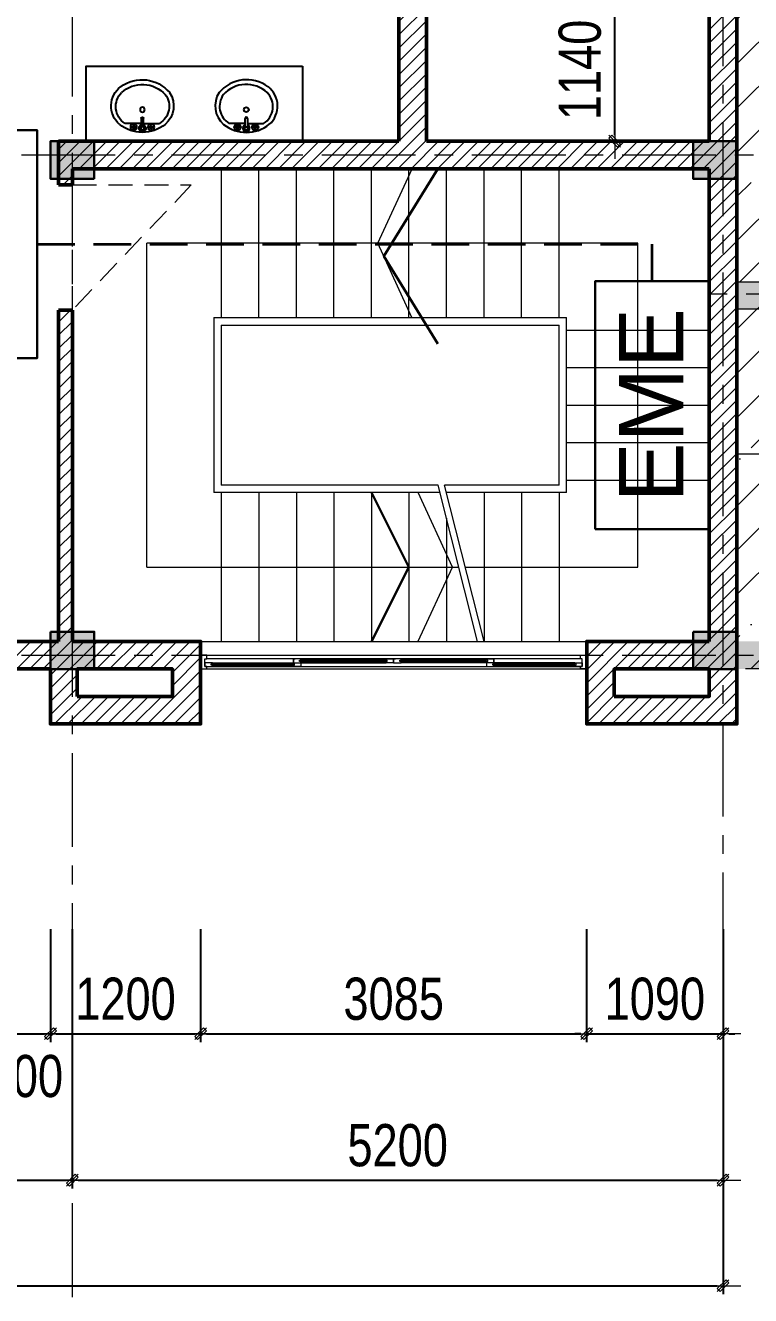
# Model space of a CAD drawing. Header units: millimetres. Extents: x 1109421 to 1726579, y -247837 to 144927.
# Drawn here: x 1679529 to 1685324, y -176533 to -166377 of the extents above; entities that cross this region are included whole.
import ezdxf

# ---------------------------------------------------------------- set-up
doc = ezdxf.new("R2010")
doc.units = ezdxf.units.MM
doc.header["$LTSCALE"] = 600
doc.header["$MEASUREMENT"] = 0
for name, pattern in [('00_Hidden', [2.4, 1.6, -0.8]), ('CENTER', [2, 1.25, -0.25, 0.25, -0.25]), ('DASHED', [0.75, 0.5, -0.25])]:
    doc.linetypes.add(name, pattern=pattern)
doc.layers.get('0').update_dxf_attribs({"lineweight": 0})
doc.layers.get('Defpoints').update_dxf_attribs({"lineweight": 0})
for name, color, linetype, lineweight in [('0.15_Cua', 144, 'Continuous', 15), ('cat1', 30, 'Continuous', 50), ('cat2', 22, 'Continuous', 30), ('dim', 144, 'Continuous', 13), ('EG Net thay', 7, 'Continuous', 25), ('hatch1', 136, 'Continuous', 9), ('LC Dim', 8, 'Continuous', 18), ('LC Khac', 4, 'Continuous', 9), ('Noi that', 35, 'Continuous', 9), ('PCCC - EXIT - THIET BI', 5, 'Continuous', 30), ('PCCC-ATTOMAT', 3, 'Continuous', 30), ('PCCC-BAO CHAY - DAY', 3, 'DASHED', 35), ('thay1', 63, 'Continuous', 18), ('truc', 76, 'CENTER', 9)]:
    doc.layers.add(name, color=color, linetype=linetype, lineweight=lineweight)
doc.layers.add('MANH', color=147, linetype='Continuous')
doc.styles.add('chu theo TCVN', font='arial.ttf')
doc.styles.add('HOATBIF', font='hoatbif.shx', dxfattribs={"width": 0.8})
doc.dimstyles.new('1-135', dxfattribs={"dimscale": 135, "dimtxt": 2.5, "dimasz": 0.35, "dimexe": 0.5, "dimexo": 0, "dimgap": 0.8, "dimtad": 1, "dimdec": 0, "dimzin": 0, "dimdsep": 46, "dimtxsty": 'HOATBIF', "dimblk1": 'DOT', "dimblk2": 'DOT', "dimsah": 1, "dimcen": -1, "dimdle": 1, "dimclrd": 256, "dimclre": 256, "dimclrt": 4, "dimadec": 3, "dimazin": 2, "dimtfac": 0.333333, "dimtdec": 0, "dimtix": 1, "dimtmove": 2, "dimatfit": 3, "dimldrblk": 'DOT', "dimfxl": 1, "dimtvp": 0.833333, "dimtolj": 1, "dimtzin": 0, "dimarcsym": 0})

# ---------------------------------------------------------------- blocks, each defined once
blk = doc.blocks.new('t 2')
at = {"layer": 'LC Khac'}
for points in [[(-3380, -13058), (-3600, -13058), (-3600, -12838), (-3380, -12838)], [(-3380, -15934), (-3600, -15934), (-3600, -15714), (-3380, -15714)]]:
    blk.add_hatch(color=256, dxfattribs=at).paths.add_polyline_path(points)
at = {"layer": 'LC Khac', "ltscale": 5}
for points in [[(-3600, -12838), (-3380, -12838), (-3380, -9544), (-3600, -9544)], [(-3600, -13058), (-3600, -14214), (-3380, -14214), (-3380, -13058)]]:
    blk.add_lwpolyline(points, close=True, dxfattribs=at)
at = {"layer": 'truc'}
for p, q in [((2023, -12938), (-3881, -12938)), ((2019, -15934), (-3600, -15934))]:
    blk.add_line(p, q, dxfattribs=at)
blk = doc.blocks.new('CSDS')
at = {"layer": 'MANH'}
for p, q in [((-0.08, -0.72), (-1.37, -0.72)), ((-0.83, -0.4), (-0.77, -0.4)), ((-0.83, -0.44), (-0.77, -0.44)), ((-0.71, -0.33), (-0.71, -0.28)), ((-0.71, -0.55), (-0.71, -0.5)), ((-0.67, -0.28), (-0.67, -0.33)), ((-0.67, -0.5), (-0.67, -0.55)), ((-0.6, -0.4), (-0.55, -0.4)), ((-0.6, -0.44), (-0.55, -0.44)), ((-0.08, -1.12), (-0.08, -0.5)), ((0.1, -0.5), (0.1, -1.12)), ((0.1, -0.72), (1.38, -0.72)), ((0.57, -0.4), (0.63, -0.4)), ((0.57, -0.44), (0.63, -0.44)), ((0.69, -0.33), (0.69, -0.28)), ((0.69, -0.55), (0.69, -0.5)), ((0.73, -0.28), (0.73, -0.33)), ((0.73, -0.5), (0.73, -0.55)), ((0.8, -0.4), (0.85, -0.4)), ((0.8, -0.44), (0.85, -0.44))]:
    blk.add_line(p, q, dxfattribs=at)
for centre, major_axis, start_param, end_param in [((0.01, -2.93), (2.07, 2.07), 0.111462, 1.463911), ((-0.54, -2.11), (1.38, 1.38), 1.512976, 3.273685), ((-0.5, -2.07), (-1.14, 1.14), -0.214848, 1.559642), ((-0.69, -0.42), (0.186, 0.186), 5.497787, 11.780972), ((-0.86, -0.42), (0.0309, 0.0309), 5.497787, 11.780972), ((-0.69, -0.42), (0.0619, 0.0619), 5.497787, 11.780972), ((-0.69, -0.42), (-0.0464, 0.0464), 3.926991, 10.210176), ((-0.69, -0.24), (-0.0309, 0.0309), 3.926991, 10.210176), ((-0.69, -0.59), (-0.0309, 0.0309), 3.926991, 10.210176), ((-0.51, -0.42), (0.0309, 0.0309), 5.497787, 11.780972), ((0.01, -0.34), (0.191, 0.191), 4.257288, 9.879879), ((0.01, -0.34), (0.131, 0.131), 4.416969, 9.720198), ((0.01, -0.33), (0.0928, 0.0928), 5.497787, 11.780972), ((0.71, -0.42), (0.186, 0.186), 5.497787, 11.780972), ((0.54, -0.42), (0.0309, 0.0309), 5.497787, 11.780972), ((0.71, -0.42), (0.0619, 0.0619), 5.497787, 11.780972), ((0.71, -0.42), (-0.0464, 0.0464), 3.926991, 10.210176), ((0.71, -0.24), (-0.0309, 0.0309), 3.926991, 10.210176), ((0.71, -0.59), (-0.0309, 0.0309), 3.926991, 10.210176), ((0.89, -0.42), (0.0309, 0.0309), 5.497787, 11.780972), ((0.55, -2.08), (1.13, 1.13), 4.862989, 6.520348), ((0.55, -2.12), (1.38, 1.38), 4.922045, 6.353974), ((0.01, -1.82), (0.134, 0.134), 5.497787, 11.780972), ((0.01, -1.12), (0.0619, 0.0619), 2.356282, 5.4977), ((0.01, -1.38), (1.74, 1.74), 3.187795, 4.763099), ((-0.02, -1.33), (-2.04, 2.04), 1.723621, 3.229353)]:
    blk.add_ellipse(centre, major_axis=major_axis, ratio=1, start_param=start_param, end_param=end_param, dxfattribs=at)
blk = doc.blocks.new('DOT')
at = {"layer": 'dim'}
for p, q in [((-3, 0), (3, 0)), ((-1, -1), (1, 1))]:
    blk.add_line(p, q, dxfattribs=at)
blk.add_lwpolyline([(0.5, 1), (-1, -0.5), (-0.5, -1), (1, 0.5)], close=True, dxfattribs=at)
blk = doc.blocks.new('*D1822')
at = {"layer": 'Defpoints', "color": 0, "transparency": 16777216}
for p in [(1673904, -173603), (1679904, -173603), (1679904, -175610)]:
    blk.add_point(p, dxfattribs=at)
at = {"layer": 'dim', "lineweight": -2, "transparency": 16777216}
for p, q in [((1673904, -173603), (1673904, -175677)), ((1679904, -173603), (1679904, -175677)), ((1673951, -175610), (1679857, -175610))]:
    blk.add_line(p, q, dxfattribs=at)
at = {"layer": 'dim', "lineweight": -2, "transparency": 16777216, "xscale": 47.25, "yscale": 47.25, "zscale": 47.25, "rotation": 180}
blk.add_blockref('DOT', (1673904, -175610), dxfattribs=at)
at = {"layer": 'dim', "lineweight": -2, "transparency": 16777216, "xscale": 47.25, "yscale": 47.25, "zscale": 47.25}
blk.add_blockref('DOT', (1679904, -175610), dxfattribs=at)
at = {"layer": 'dim', "color": 4, "transparency": 16777216, "insert": (1676904, -175333), "char_height": 337.5, "attachment_point": 5, "style": 'HOATBIF'}
blk.add_mtext('\\A1;6000', dxfattribs=at)
blk = doc.blocks.new('_Dot')
at = {"color": 0, "linetype": 'ByBlock', "lineweight": -2}
blk.add_line((-0.5, 0), (-1, 0), dxfattribs=at)
at = {"color": 0, "linetype": 'ByBlock', "const_width": 0.5}
blk.add_lwpolyline([(-0.25, 0, 1), (0.25, 0, 1)], format="xyb", close=True, dxfattribs=at)
blk = doc.blocks.new('*D1823')
at = {"layer": 'Defpoints', "color": 0, "transparency": 16777216}
for p in [(1679904, -173603), (1685104, -173603), (1685104, -175610)]:
    blk.add_point(p, dxfattribs=at)
at = {"layer": 'dim', "lineweight": -2, "transparency": 16777216}
for p, q in [((1679904, -173603), (1679904, -175677)), ((1685104, -173603), (1685104, -175677)), ((1679951, -175610), (1685057, -175610))]:
    blk.add_line(p, q, dxfattribs=at)
at = {"layer": 'dim', "lineweight": -2, "transparency": 16777216, "xscale": 47.25, "yscale": 47.25, "zscale": 47.25, "rotation": 180}
blk.add_blockref('DOT', (1679904, -175610), dxfattribs=at)
at = {"layer": 'dim', "lineweight": -2, "transparency": 16777216, "xscale": 47.25, "yscale": 47.25, "zscale": 47.25}
blk.add_blockref('DOT', (1685104, -175610), dxfattribs=at)
at = {"layer": 'dim', "color": 4, "transparency": 16777216, "insert": (1682504, -175333), "char_height": 337.5, "attachment_point": 5, "style": 'HOATBIF'}
blk.add_mtext('\\A1;5200', dxfattribs=at)
blk = doc.blocks.new('*D1807')
at = {"layer": 'Defpoints', "color": 0, "transparency": 16777216}
for p in [(1679329, -173603), (1679729, -173603), (1679729, -174439)]:
    blk.add_point(p, dxfattribs=at)
at = {"layer": 'dim', "lineweight": -2, "transparency": 16777216}
for p, q in [((1679329, -173603), (1679329, -174507)), ((1679729, -173603), (1679729, -174507)), ((1679376, -174439), (1679682, -174439))]:
    blk.add_line(p, q, dxfattribs=at)
at = {"layer": 'dim', "lineweight": -2, "transparency": 16777216, "xscale": 47.25, "yscale": 47.25, "zscale": 47.25, "rotation": 180}
blk.add_blockref('DOT', (1679329, -174439), dxfattribs=at)
at = {"layer": 'dim', "lineweight": -2, "transparency": 16777216, "xscale": 47.25, "yscale": 47.25, "zscale": 47.25}
blk.add_blockref('DOT', (1679729, -174439), dxfattribs=at)
at = {"layer": 'dim', "color": 4, "transparency": 16777216, "insert": (1679529, -174780), "char_height": 337.5, "attachment_point": 5, "style": 'HOATBIF'}
blk.add_mtext('\\A1;400', dxfattribs=at)
blk = doc.blocks.new('*D1808')
at = {"layer": 'Defpoints', "color": 0, "transparency": 16777216}
for p in [(1679729, -173603), (1680929, -173603), (1680929, -174439)]:
    blk.add_point(p, dxfattribs=at)
at = {"layer": 'dim', "lineweight": -2, "transparency": 16777216}
for p, q in [((1679729, -173603), (1679729, -174507)), ((1680929, -173603), (1680929, -174507)), ((1679776, -174439), (1680882, -174439))]:
    blk.add_line(p, q, dxfattribs=at)
at = {"layer": 'dim', "lineweight": -2, "transparency": 16777216, "xscale": 47.25, "yscale": 47.25, "zscale": 47.25, "rotation": 180}
blk.add_blockref('DOT', (1679729, -174439), dxfattribs=at)
at = {"layer": 'dim', "lineweight": -2, "transparency": 16777216, "xscale": 47.25, "yscale": 47.25, "zscale": 47.25}
blk.add_blockref('DOT', (1680929, -174439), dxfattribs=at)
at = {"layer": 'dim', "color": 4, "transparency": 16777216, "insert": (1680329, -174162), "char_height": 337.5, "attachment_point": 5, "style": 'HOATBIF'}
blk.add_mtext('\\A1;1200', dxfattribs=at)
blk = doc.blocks.new('*D1809')
at = {"layer": 'Defpoints', "color": 0, "transparency": 16777216}
for p in [(1680929, -173603), (1684014, -173603), (1684014, -174439)]:
    blk.add_point(p, dxfattribs=at)
at = {"layer": 'dim', "lineweight": -2, "transparency": 16777216}
for p, q in [((1680929, -173603), (1680929, -174507)), ((1684014, -173603), (1684014, -174507)), ((1680976, -174439), (1683967, -174439))]:
    blk.add_line(p, q, dxfattribs=at)
at = {"layer": 'dim', "lineweight": -2, "transparency": 16777216, "xscale": 47.25, "yscale": 47.25, "zscale": 47.25, "rotation": 180}
blk.add_blockref('DOT', (1680929, -174439), dxfattribs=at)
at = {"layer": 'dim', "lineweight": -2, "transparency": 16777216, "xscale": 47.25, "yscale": 47.25, "zscale": 47.25}
blk.add_blockref('DOT', (1684014, -174439), dxfattribs=at)
at = {"layer": 'dim', "color": 4, "transparency": 16777216, "insert": (1682472, -174162), "char_height": 337.5, "attachment_point": 5, "style": 'HOATBIF'}
blk.add_mtext('\\A1;3085', dxfattribs=at)
blk = doc.blocks.new('*D1810')
at = {"layer": 'Defpoints', "color": 0, "transparency": 16777216}
for p in [(1684014, -173603), (1685104, -173603), (1685104, -174439)]:
    blk.add_point(p, dxfattribs=at)
at = {"layer": 'dim', "lineweight": -2, "transparency": 16777216}
for p, q in [((1684014, -173603), (1684014, -174507)), ((1685104, -173603), (1685104, -174507)), ((1683967, -174439), (1683920, -174439)), ((1684014, -174439), (1685104, -174439)), ((1685151, -174439), (1685199, -174439))]:
    blk.add_line(p, q, dxfattribs=at)
at = {"layer": 'dim', "lineweight": -2, "transparency": 16777216, "xscale": 47.25, "yscale": 47.25, "zscale": 47.25}
blk.add_blockref('DOT', (1684014, -174439), dxfattribs=at)
at = {"layer": 'dim', "lineweight": -2, "transparency": 16777216, "xscale": 47.25, "yscale": 47.25, "zscale": 47.25, "rotation": 180}
blk.add_blockref('DOT', (1685104, -174439), dxfattribs=at)
at = {"layer": 'dim', "color": 4, "transparency": 16777216, "insert": (1684559, -174162), "char_height": 337.5, "attachment_point": 5, "style": 'HOATBIF'}
blk.add_mtext('\\A1;1090', dxfattribs=at)
blk = doc.blocks.new('*D1811')
at = {"layer": 'Defpoints', "color": 0, "transparency": 16777216}
for p in [(1643304, -173603), (1685104, -173603), (1685104, -176454)]:
    blk.add_point(p, dxfattribs=at)
at = {"layer": 'dim', "lineweight": -2, "transparency": 16777216}
for p, q in [((1643304, -173603), (1643304, -176522)), ((1685104, -173603), (1685104, -176522)), ((1643351, -176454), (1685057, -176454))]:
    blk.add_line(p, q, dxfattribs=at)
at = {"layer": 'dim', "lineweight": -2, "transparency": 16777216, "xscale": 47.25, "yscale": 47.25, "zscale": 47.25, "rotation": 180}
blk.add_blockref('DOT', (1643304, -176454), dxfattribs=at)
at = {"layer": 'dim', "lineweight": -2, "transparency": 16777216, "xscale": 47.25, "yscale": 47.25, "zscale": 47.25}
blk.add_blockref('DOT', (1685104, -176454), dxfattribs=at)
at = {"layer": 'dim', "color": 4, "transparency": 16777216, "insert": (1665340, -176177), "char_height": 337.5, "attachment_point": 5, "style": 'HOATBIF'}
blk.add_mtext('\\A1;41800', dxfattribs=at)
blk = doc.blocks.new('*U597')
for p, q in [((50, 0), (3035, 0)), ((95, -20), (741, -20)), ((801, -50), (1482, -50)), ((801, -80), (1482, -80)), ((2284, -50), (1602, -50)), ((2284, -80), (1602, -80)), ((2990, -20), (2344, -20)), ((2990, -50), (2344, -50)), ((50, -110), (3035, -110))]:
    blk.add_line(p, q)
at = {"color": 8, "lineweight": 5}
for p, q in [((50, -20), (3035, -20)), ((3035, -80), (50, -80)), ((95, -30), (741, -30)), ((95, -40), (741, -40)), ((95, -50), (741, -50)), ((801, -60), (1482, -60)), ((801, -70), (1482, -70)), ((2284, -60), (1602, -60)), ((2284, -70), (1602, -70)), ((2990, -30), (2344, -30)), ((2990, -40), (2344, -40))]:
    blk.add_line(p, q, dxfattribs=at)
for points in [[(50, -20), (35, -20), (35, -80), (50, -80), (50, -110), (0, -110), (0, 0), (0, 0), (0, 0), (50, 0), (50, -20), (35, -20)], [(3035, -20), (3050, -20), (3050, -80), (3035, -80), (3035, -110), (3085, -110), (3085, 0), (3085, 0), (3085, 0), (3035, 0), (3035, -20), (3050, -20)], [(95, -40), (95, -50), (35, -50), (35, -20), (95, -20), (95, -30), (85, -30), (85, -40), (95, -40)], [(741, -40), (741, -50), (801, -50), (801, -20), (741, -20), (741, -30), (751, -30), (751, -40), (741, -40)], [(801, -70), (801, -80), (741, -80), (741, -50), (801, -50), (801, -60), (791, -60), (791, -70), (801, -70)], [(741, -50), (741, -80), (756, -80)], [(1482, -70), (1482, -80), (1542, -80), (1542, -50), (1482, -50), (1482, -60), (1492, -60), (1492, -70), (1482, -70)], [(1542, -50), (1542, -80), (1527, -80)], [(1542, -50), (1542, -80), (1557, -80)], [(1602, -70), (1602, -80), (1542, -80), (1542, -50), (1602, -50), (1602, -60), (1592, -60), (1592, -70), (1602, -70)], [(2344, -40), (2344, -50), (2284, -50), (2284, -20), (2344, -20), (2344, -30), (2334, -30), (2334, -40), (2344, -40)], [(2284, -70), (2284, -80), (2344, -80), (2344, -50), (2284, -50), (2284, -60), (2294, -60), (2294, -70), (2284, -70)], [(2344, -50), (2344, -80), (2329, -80)], [(2990, -40), (2990, -50), (3050, -50), (3050, -20), (2990, -20), (2990, -30), (3000, -30), (3000, -40), (2990, -40)]]:
    blk.add_lwpolyline(points)
for centre, start, end in [((94, -32), 14.2151, 83.5658), ((94, -38), 276.4342, 345.7849), ((742, -32), 96.4342, 165.7849), ((742, -38), 194.2151, 263.5658), ((800, -62), 14.2151, 83.5658), ((800, -68), 276.4342, 345.7849), ((1483, -62), 96.4342, 165.7849), ((1483, -68), 194.2151, 263.5658), ((1602, -62), 14.2151, 83.5658), ((1602, -68), 276.4342, 345.7849), ((2285, -62), 96.4342, 165.7849), ((2285, -68), 194.2151, 263.5658), ((2343, -32), 14.2151, 83.5658), ((2343, -38), 276.4342, 345.7849), ((2991, -32), 96.4342, 165.7849), ((2991, -38), 194.2151, 263.5658)]:
    blk.add_arc(centre, 8.25, start, end, dxfattribs=at)
blk = doc.blocks.new('*D1878')
at = {"layer": 'Defpoints', "color": 0, "transparency": 16777216}
for p in [(1683706, -166163), (1684238, -166163), (1683706, -167303)]:
    blk.add_point(p, dxfattribs=at)
at = {"layer": 'dim', "lineweight": -2, "transparency": 16777216}
for p, q in [((1683706, -166163), (1684305, -166163)), ((1684238, -167255), (1684238, -166210)), ((1683706, -167303), (1684305, -167303))]:
    blk.add_line(p, q, dxfattribs=at)
at = {"layer": 'dim', "lineweight": -2, "transparency": 16777216, "xscale": 47.25, "yscale": 47.25, "zscale": 47.25}
for p, rotation in [((1684238, -166163), 90), ((1684238, -167303), 270)]:
    blk.add_blockref('DOT', p, dxfattribs=dict(at, rotation=rotation))
at = {"layer": 'dim', "color": 4, "transparency": 16777216, "insert": (1683961, -166733), "char_height": 337.5, "attachment_point": 5, "rotation": 90, "style": 'HOATBIF'}
blk.add_mtext('\\A1;1140', dxfattribs=at)
blk = doc.blocks.new('COT BT')
at = {"layer": 'cat2', "ltscale": 2}
h = blk.add_hatch(color=256, dxfattribs=at)
h.dxf.hatch_style = 1
h.paths.add_polyline_path([(240, 190), (-110, 190), (-110, -110), (240, -110)])
blk.add_lwpolyline([(-110, 190), (240, 190), (240, -110), (-110, -110)], close=True, dxfattribs=at)

msp = doc.modelspace()

# ---------------------------------------------------------------- hatches: boundary and pattern name
at = {"layer": 'hatch1'}
h = msp.add_hatch(dxfattribs=at)
h.set_pattern_fill('ANSI35', color=256, scale=2000)
h.set_pattern_definition([(45, (-404792.06, -214567.04), (-353.55339, 353.55339), []), (45, (-404438.5, -214567.04), (-353.55339, 353.55339), [625, -125, 0, -125])])
h.paths.add_polyline_path([(1687776, -157225.7), (1685214.2, -157225.7), (1685214.2, -171522.7), (1687776, -171522.7)])
h.paths.add_polyline_path([(1685647.4, -164631.6), (1687335, -164631.6), (1687335, -163908.4), (1685647.4, -163908.4)], flags=24)
h.paths.add_polyline_path([(1685249.3, -164112), (1687756.6, -164112), (1687756.6, -163380.6), (1685249.3, -163380.6)], flags=24)
h = msp.add_hatch(dxfattribs=at)
h.set_pattern_fill('ANSI31', color=256, scale=600)
h.set_pattern_definition([(45, (-379140.31, -175305.75), (-53.0330086, 53.0330086), [])])
h.paths.add_polyline_path([(1644074.2, -171522.7), (1644474.2, -171522.7), (1644474.2, -171302.7), (1644074.2, -171302.7), (1643414.2, -171302.7), (1643414.2, -167012.7), (1643194.2, -167012.7), (1643194.2, -171522.7), (1643194.2, -171742.7), (1644074.2, -171742.7)], flags=17)
h.paths.add_polyline_path([(1649744.2, -171522.7), (1650144.2, -171522.7), (1650144.2, -171302.7), (1649744.2, -171302.7), (1648864.2, -171302.7), (1648464.2, -171302.7), (1648464.2, -171522.7), (1648864.2, -171522.7), (1648864.2, -171742.7), (1649744.2, -171742.7)], flags=17)
h.paths.add_polyline_path([(1656144.2, -171302.7), (1655744.2, -171302.7), (1654864.2, -171302.7), (1654464.2, -171302.7), (1654464.2, -171522.7), (1654864.2, -171522.7), (1654864.2, -171742.7), (1655744.2, -171742.7), (1655744.2, -171522.7), (1656144.2, -171522.7)], flags=17)
h.paths.add_polyline_path([(1660464.2, -171302.7), (1660134.2, -171302.7), (1660134.2, -167302.7), (1659914.2, -167302.7), (1659914.2, -171302.7), (1659584.2, -171302.7), (1659184.2, -171302.7), (1659184.2, -171522.7), (1659584.2, -171522.7), (1659584.2, -171742.7), (1660464.2, -171742.7), (1660464.2, -171522.7)], flags=17)
h.paths.add_polyline_path([(1663144.2, -171302.7), (1662264.2, -171302.7), (1662264.2, -171522.7), (1662264.2, -171742.7), (1663144.2, -171742.7)], flags=17)
h.paths.add_polyline_path([(1668744.2, -171302.7), (1668344.2, -171302.7), (1667464.2, -171302.7), (1667464.2, -171522.7), (1667464.2, -171742.7), (1668344.2, -171742.7), (1668344.2, -171522.7), (1668744.2, -171522.7)], flags=17)
h.paths.add_polyline_path([(1674744.2, -171302.7), (1674344.2, -171302.7), (1673464.2, -171302.7), (1673064.2, -171302.7), (1673064.2, -171522.7), (1673464.2, -171522.7), (1673464.2, -171742.7), (1674344.2, -171742.7), (1674344.2, -171522.7), (1674744.2, -171522.7)], flags=17)
h.paths.add_polyline_path([(1680929.2, -171302.7), (1679904.2, -171302.7), (1679904.2, -168652.7), (1679794.2, -168652.7), (1679794.2, -171302.7), (1679329.2, -171302.7), (1679329.2, -171522.7), (1679729.2, -171522.7), (1679729.2, -171962.7), (1680929.2, -171962.7)])
h.paths.add_polyline_path([(1680703.7, -171522.7), (1680703.7, -171742.7), (1679943.7, -171742.7), (1679943.7, -171522.7)], flags=16)
h.paths.add_polyline_path([(1682734.2, -166162.7), (1682514.2, -166162.7), (1682514.2, -167302.7), (1679794.2, -167302.7), (1679794.2, -167652.7), (1679904.2, -167652.7), (1679904.2, -167522.7), (1684994.2, -167522.7), (1684994.2, -171302.7), (1684014.2, -171302.7), (1684014.2, -171962.7), (1685214.2, -171962.7), (1685214.2, -171302.7), (1685214.2, -159302.7), (1643194.2, -159302.7), (1643194.2, -164812.7), (1643414.2, -164812.7), (1643414.2, -164522.7), (1644904.2, -164522.7), (1644904.2, -164412.7), (1643414.2, -164412.7), (1643414.2, -159522.7), (1647289.2, -159522.7), (1647289.2, -164412.7), (1646204.2, -164412.7), (1646204.2, -164522.7), (1647289.2, -164522.7), (1647399.2, -164522.7), (1649589.2, -164522.7), (1649589.2, -164412.7), (1647399.2, -164412.7), (1647399.2, -159522.7), (1651209.2, -159522.7), (1651209.2, -164412.7), (1650889.2, -164412.7), (1650889.2, -164522.7), (1651209.2, -164522.7), (1651319.2, -164522.7), (1652929.2, -164522.7), (1652929.2, -164412.7), (1651319.2, -164412.7), (1651319.2, -159522.7), (1655194.2, -159522.7), (1655194.2, -164412.7), (1654229.2, -164412.7), (1654229.2, -164522.7), (1658694.2, -164522.7), (1658694.2, -164412.7), (1655414.2, -164412.7), (1655414.2, -159522.7), (1659914.2, -159522.7), (1659914.2, -164412.7), (1659694.2, -164412.7), (1659694.2, -164522.7), (1660536, -164522.7), (1660756, -164302.7), (1660134.2, -164302.7), (1660134.2, -159522.7), (1662594.2, -159522.7), (1662594.2, -164302.7), (1661916, -164302.7), (1662136, -164522.7), (1662814.2, -164522.7), (1665024.2, -164522.7), (1665024.2, -164412.7), (1662814.2, -164412.7), (1662814.2, -159522.7), (1667794.2, -159522.7), (1667794.2, -164412.7), (1666324.2, -164412.7), (1666324.2, -164522.7), (1669624.2, -164522.7), (1669624.2, -164412.7), (1668014.2, -164412.7), (1668014.2, -159522.7), (1672414.2, -159522.7), (1672414.2, -164412.7), (1670924.2, -164412.7), (1670924.2, -164522.7), (1674124.2, -164522.7), (1674124.2, -164412.7), (1672524.2, -164412.7), (1672524.2, -159522.7), (1677074.2, -159522.7), (1677074.2, -164412.7), (1675424.2, -164412.7), (1675424.2, -164522.7), (1677074.2, -164522.7), (1678674.2, -164522.7), (1678674.2, -164302.7), (1677294.2, -164302.7), (1677294.2, -159522.7), (1679794.2, -159522.7), (1679794.2, -164302.7), (1679574.2, -164302.7), (1679574.2, -164522.7), (1680234.2, -164522.7), (1680234.2, -164302.7), (1680014.2, -164302.7), (1680014.2, -159522.7), (1682514.2, -159522.7), (1682514.2, -164302.7), (1681134.2, -164302.7), (1681134.2, -164522.7), (1682514.2, -164522.7), (1682514.2, -165262.7), (1682734.2, -165262.7), (1682734.2, -159522.7), (1684994.2, -159522.7), (1684994.2, -167302.7), (1682734.2, -167302.7)])
h.paths.add_polyline_path([(1684234.2, -171522.7), (1684994.2, -171522.7), (1684994.2, -171742.7), (1684234.2, -171742.7)], flags=16)

# ---------------------------------------------------------------- linework, layer by layer
at = {"layer": 'cat1'}
for p, q in [((1685214.2, -159302.7), (1685214.2, -171302.7)), ((1684994.2, -167302.7), (1684994.2, -159522.7)), ((1682514.2, -167302.7), (1682514.2, -166162.7)), ((1682734.2, -167302.7), (1682734.2, -166162.7)), ((1679794.2, -167302.7), (1682514.2, -167302.7)), ((1679794.2, -167302.7), (1679794.2, -167652.7)), ((1682734.2, -167302.7), (1684994.2, -167302.7)), ((1679904.2, -167522.7), (1684994.2, -167522.7)), ((1679904.2, -167522.7), (1679904.2, -167652.7)), ((1684994.2, -171302.7), (1684994.2, -167522.7)), ((1679794.2, -167652.7), (1679904.2, -167652.7)), ((1679794.2, -168652.7), (1679794.2, -171302.7)), ((1679794.2, -168652.7), (1679904.2, -168652.7)), ((1679904.2, -168652.7), (1679904.2, -171302.7))]:
    msp.add_line(p, q, dxfattribs=at)
for points in [[(1679904.2, -171302.7), (1680929.2, -171302.7), (1680929.2, -171962.7), (1679729.2, -171962.7), (1679729.2, -171522.7), (1679329.2, -171522.7), (1679329.2, -171302.7), (1679794.2, -171302.7)], [(1684994.2, -171302.7), (1684014.2, -171302.7), (1684014.2, -171962.7), (1685214.2, -171962.7), (1685214.2, -171302.7)]]:
    msp.add_lwpolyline(points, dxfattribs=at)
for points in [[(1679943.7, -171742.7), (1680703.7, -171742.7), (1680703.7, -171522.7), (1679943.7, -171522.7)], [(1684234.2, -171742.7), (1684994.2, -171742.7), (1684994.2, -171522.7), (1684234.2, -171522.7)]]:
    msp.add_lwpolyline(points, close=True, dxfattribs=at)
at = {"layer": 'cat2'}
for p in [(1682825.2, -167522.7), (1682825.2, -168922.7)]:
    msp.add_line(p, (1682394.2, -168222.7), dxfattribs=at)
msp.add_lwpolyline([(1682294.2, -170112.7), (1682594.2, -170707.7), (1682294.2, -171302.7)], dxfattribs=at)
at = {"layer": 'EG Net thay', "ltscale": 250}
msp.add_lwpolyline([(1681744.2, -166702.7), (1681744.2, -167302.7), (1680014.2, -167302.7), (1680014.2, -166702.7), (1680569.2, -166702.7)], close=True, dxfattribs=at)
at = {"layer": 'hatch1'}
for points in [[(1682618.2, -168712.7), (1682344.2, -168119), (1682619.4, -167522.7)], [(1682668.6, -171301.5), (1682942.6, -170707.7), (1682667.4, -170111.5)]]:
    msp.add_lwpolyline(points, dxfattribs=at)
at = {"layer": 'LC Dim'}
for p, q in [((1684424.2, -168117.7), (1680499.2, -168117.7)), ((1680499.2, -170707.7), (1680499.2, -168117.7)), ((1684424.2, -170707.7), (1684424.2, -168117.7)), ((1683142.6, -171302.7), (1682827.5, -170052.7)), ((1683194.2, -171302.7), (1682879.1, -170052.7)), ((1680499.2, -170707.7), (1682992.6, -170707.7)), ((1683044.2, -170707.7), (1684424.2, -170707.7))]:
    msp.add_line(p, q, dxfattribs=at)
at = {"layer": 'Noi that', "linetype": '00_Hidden', "ltscale": 0.2}
for p, q in [((1679904.2, -168652.7), (1679904.2, -167652.7)), ((1679904.2, -167652.7), (1680854.2, -167652.7)), ((1680854.2, -167652.7), (1679904.2, -168652.7))]:
    msp.add_line(p, q, dxfattribs=at)
at = {"layer": 'PCCC - EXIT - THIET BI', "ltscale": 0.2}
for p, q in [((1684994.2, -168421.5), (1684083, -168421.5)), ((1684083, -168421.5), (1684083, -170404)), ((1684994.2, -170404), (1684994.2, -168421.5))]:
    msp.add_line(p, q, dxfattribs=at)
msp.add_lwpolyline([(1684083, -170404), (1684994.2, -170404), (1684994.2, -168421.5), (1684083, -168421.5)], close=True, dxfattribs=at)
at = {"layer": 'PCCC-ATTOMAT'}
msp.add_lwpolyline([(1678713.2, -169037.5), (1679624.4, -169037.5), (1679624.4, -167215), (1678713.2, -167215)], close=True, dxfattribs=at)
at = {"layer": 'PCCC-BAO CHAY - DAY'}
for points in [[(1679624.4, -168126.3), (1684538.6, -168126.3)], [(1684538.6, -168421.5), (1684538.6, -168126.3)]]:
    msp.add_lwpolyline(points, dxfattribs=at)
at = {"layer": 'thay1'}
for p, q in [((1681094.2, -167522.7), (1681094.2, -168712.7)), ((1681394.2, -168712.7), (1681394.2, -167522.7)), ((1681694.2, -168712.7), (1681694.2, -167522.7)), ((1681994.2, -168712.7), (1681994.2, -167522.7)), ((1682294.2, -168712.7), (1682294.2, -167522.7)), ((1682594.2, -168712.7), (1682594.2, -167522.7)), ((1682894.2, -168712.7), (1682894.2, -167522.7)), ((1683194.2, -168712.7), (1683194.2, -167522.7)), ((1683494.2, -168712.7), (1683494.2, -167522.7)), ((1683794.2, -168712.7), (1683794.2, -167522.7)), ((1681034.2, -168712.7), (1683854.2, -168712.7)), ((1681034.2, -168712.7), (1681034.2, -170112.7)), ((1681094.2, -168772.7), (1683794.2, -168772.7)), ((1681094.2, -168772.7), (1681094.2, -170052.7)), ((1683794.2, -170052.7), (1683794.2, -168772.7)), ((1683854.2, -170112.7), (1683854.2, -168712.7)), ((1683854.2, -168812.7), (1684994.2, -168812.7)), ((1683854.2, -169112.7), (1684994.2, -169112.7)), ((1683854.2, -169412.7), (1684994.2, -169412.7)), ((1683854.2, -169712.7), (1684994.2, -169712.7)), ((1683854.2, -170012.7), (1684994.2, -170012.7)), ((1682842.6, -170112.7), (1681034.2, -170112.7)), ((1682827.5, -170052.7), (1681094.2, -170052.7)), ((1681094.2, -170112.7), (1681094.2, -171302.7)), ((1681394.2, -170112.7), (1681394.2, -171302.7)), ((1681694.2, -170112.7), (1681694.2, -171302.7)), ((1681994.2, -170112.7), (1681994.2, -171302.7)), ((1682294.2, -170112.7), (1682294.2, -171302.7)), ((1682594.2, -170112.7), (1682594.2, -171302.7)), ((1683794.2, -170052.7), (1682879.1, -170052.7)), ((1683854.2, -170112.7), (1682894.2, -170112.7)), ((1683194.2, -170112.7), (1683194.2, -171302.7)), ((1683494.2, -170112.7), (1683494.2, -171302.7)), ((1683794.2, -170112.7), (1683794.2, -171302.7)), ((1683794.2, -170112.7), (1683794.2, -171302.7)), ((1682894.2, -170317.3), (1682894.2, -171302.7)), ((1680923.7, -171302.7), (1684014.2, -171302.7)), ((1680923.7, -171522.7), (1684014.2, -171522.7))]:
    msp.add_line(p, q, dxfattribs=at)
at = {"layer": 'truc'}
for p, q in [((1679904.2, -176545), (1679904.2, -156359.2)), ((1685104.2, -176301.5), (1685104.2, -156359.2)), ((1641096.9, -167412.7), (1688067.6, -167412.7)), ((1641096.9, -171412.7), (1688067.6, -171412.7))]:
    msp.add_line(p, q, dxfattribs=at)

# ---------------------------------------------------------------- block references
at = {"layer": '0.15_Cua', "xscale": -1, "rotation": 180}
msp.add_blockref('*U597', (1680929.2, -171522.7), dxfattribs=at)
at = {"layer": 'cat1'}
for name, p in [('t 2', (1688814.6, -155588.3)), ('COT BT', (1679839.2, -171415.1)), ('COT BT', (1684974.2, -171415.1))]:
    msp.add_blockref(name, p, dxfattribs=at)
at = {"layer": 'cat1', "rotation": 180}
for p in [(1679969.2, -167412.7), (1685104.2, -167412.7)]:
    msp.add_blockref('COT BT', p, dxfattribs=at)
at = {"layer": 'MANH', "yscale": 100, "zscale": 100, "rotation": 180}
for p, xscale in [((1680463.1, -167232.7), -100), ((1681295.3, -167232.7), 100)]:
    msp.add_blockref('CSDS', p, dxfattribs=dict(at, xscale=xscale))

# ---------------------------------------------------------------- texts
at = {"layer": 'PCCC - EXIT - THIET BI', "ltscale": 0.2, "style": 'chu theo TCVN'}
msp.add_text('EME', height=512.58, rotation=90, dxfattribs=at).set_placement((1684785.5, -170189.4))

# ---------------------------------------------------------------- dimensions: what is measured, and where the dimension line sits
at = {"layer": 'dim'}
dim = msp.add_linear_dim(base=(1684237.9, -166162.7), p1=(1683705.5, -167302.7), p2=(1683705.5, -166162.7), angle=90, dimstyle='1-135', dxfattribs=at)
dim.commit()
dim.dimension.update_dxf_attribs({"geometry": '*D1878', "text_midpoint": (1683961.1, -166732.7)})
for base, p1, p2, picture, middle in [((1685104.2, -176454.2), (1643304.2, -173603), (1685104.2, -173603), '*D1811', (1665340, -176177.4)), ((1679729.2, -174439.1), (1679329.2, -173603), (1679729.2, -173603), '*D1807', (1679529.2, -174780.3))]:
    dim = msp.add_linear_dim(base=base, p1=p1, p2=p2, dimstyle='1-135', dxfattribs=at)
    dim.commit()
    dim.dimension.update_dxf_attribs({"geometry": picture, "text_midpoint": middle, "dimtype": 160})
for base, p1, p2, picture, middle in [((1679904.2, -175609.7), (1673904.2, -173603), (1679904.2, -173603), '*D1822', (1676904.2, -175333)), ((1680929.2, -174439.1), (1679729.2, -173603), (1680929.2, -173603), '*D1808', (1680329.2, -174162.4)), ((1685104.2, -175609.7), (1679904.2, -173603), (1685104.2, -173603), '*D1823', (1682504.2, -175333)), ((1684014.2, -174439.1), (1680929.2, -173603), (1684014.2, -173603), '*D1809', (1682471.7, -174162.4)), ((1685104.2, -174439.1), (1684014.2, -173603), (1685104.2, -173603), '*D1810', (1684559.2, -174162.4))]:
    dim = msp.add_linear_dim(base=base, p1=p1, p2=p2, dimstyle='1-135', dxfattribs=at)
    dim.commit()
    dim.dimension.update_dxf_attribs({"geometry": picture, "text_midpoint": middle})

doc.saveas('drawing.dxf')
